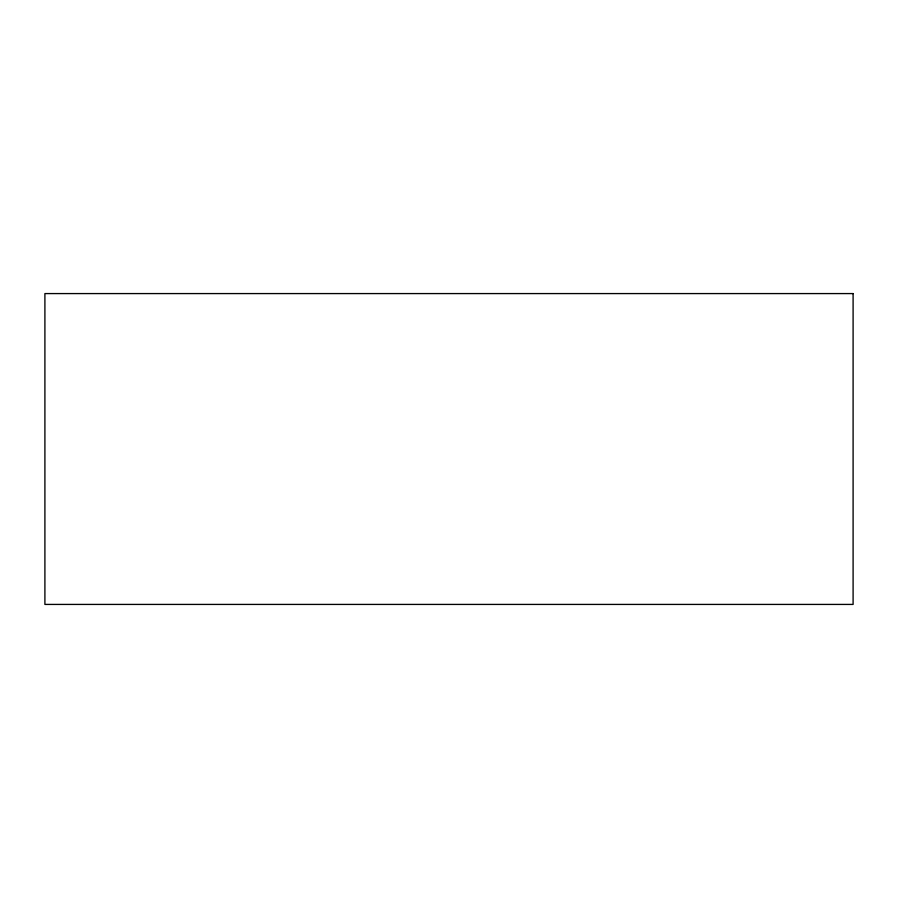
<?xml version="1.0" encoding="UTF-8"?>
<svg xmlns="http://www.w3.org/2000/svg" width="898" height="898" viewBox="0 0 898 898"><rect width="100%" height="100%" fill="white"/><g stroke="black" fill="none" stroke-linecap="round" stroke-linejoin="round"><path stroke-width="1.35" d="M853.1 293.579L44.9 293.579L44.9 604.421L853.1 604.421L853.1 293.579"/></g></svg>
